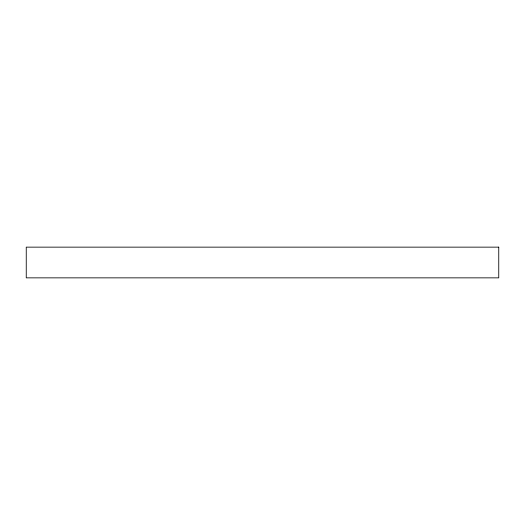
<?xml version="1.0" encoding="UTF-8"?>
<svg xmlns="http://www.w3.org/2000/svg" width="525" height="525" viewBox="0 0 525 525"><rect width="100%" height="100%" fill="white"/><g stroke="black" fill="none" stroke-linecap="round" stroke-linejoin="round"><path stroke-width="0.79" d="M498.75 247.144L26.25 247.144L26.25 277.856L498.75 277.856L498.75 247.144"/></g></svg>
